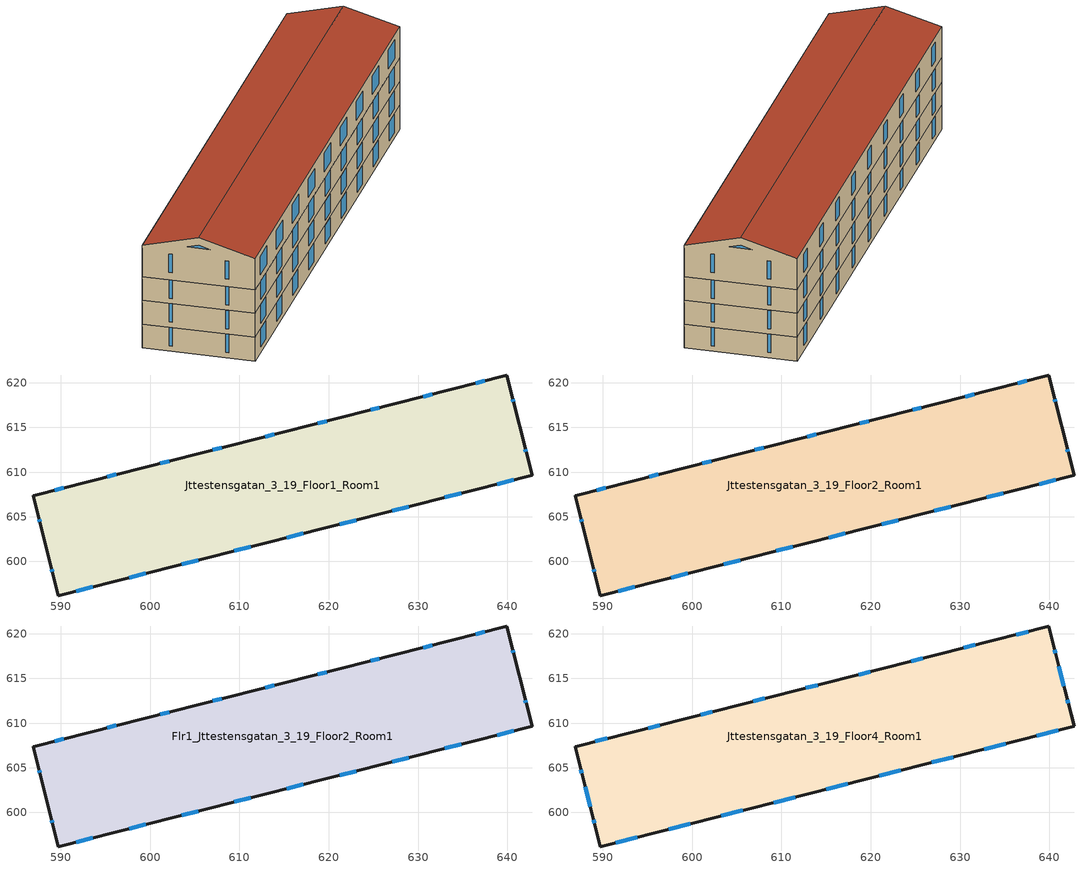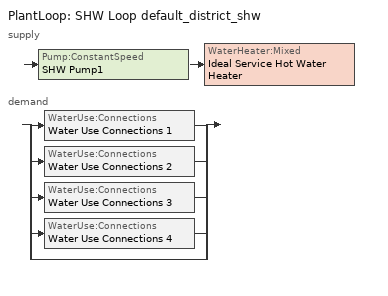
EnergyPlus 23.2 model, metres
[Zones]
Jttestensgatan_3_19_Floor1_Room1
 floor ground (Typical Insulated Carpeted 6in Slab Floor): 639.9,620.83 642.75,609.64 589.73,596.18 586.89,607.37 z0
 wall outside (External wall): 589.73,596.18 642.75,609.64 639.9,620.83 586.89,607.37 589.73,596.18 z0:2.6
 window (RISN-TG013-2012_200_U2.30_SHGC0.4959): 591.76,596.69 593.6,597.16 / 597.65,598.19 599.49,598.65 / 603.54,599.68 605.38,600.15 / 609.43,601.18 611.27,601.65 / 615.32,602.68 617.16,603.14 / 621.21,604.17 623.05,604.64 / 627.1,605.67 628.94,606.13 / 632.99,607.16 634.83,607.63 / 638.88,608.66 640.72,609.13 / 642.07,612.29 642,612.58 / 640.65,617.89 640.58,618.18 / 637.46,620.21 636.46,619.96 / 631.57,618.72 630.57,618.46 / 625.68,617.22 624.68,616.97 / 619.79,615.72 618.79,615.47 / 613.9,614.23 612.9,613.97 / 608.01,612.73 607.01,612.48 / 602.12,611.24 601.12,610.98 / 596.22,609.74 595.23,609.49 / 590.33,608.24 589.34,607.99 / 587.56,604.72 587.64,604.43 / 588.99,599.12 589.06,598.83 z0.57:2.57
 ceiling adiabatic (ceiling): 586.89,607.37 589.73,596.18 642.75,609.64 639.9,620.83 z2.6
Jttestensgatan_3_19_Floor2_Room1
 floor adiabatic (Floor Slab): 639.9,620.83 642.75,609.64 589.73,596.18 586.89,607.37 z2.6
 wall outside (External wall): 642.75,609.64 639.9,620.83 586.89,607.37 589.73,596.18 642.75,609.64 z2.6:5.2
 window (RISN-TG013-2012_200_U2.30_SHGC0.4959): 642.07,612.29 642,612.58 / 640.65,617.89 640.58,618.18 / 637.46,620.21 636.46,619.96 / 631.57,618.72 630.57,618.46 / 625.68,617.22 624.68,616.97 / 619.79,615.72 618.79,615.47 / 613.9,614.23 612.9,613.97 / 608.01,612.73 607.01,612.48 / 602.12,611.24 601.12,610.98 / 596.22,609.74 595.23,609.49 / 590.33,608.24 589.34,607.99 / 587.56,604.72 587.64,604.43 / 588.99,599.12 589.06,598.83 / 591.76,596.69 593.6,597.16 / 597.65,598.19 599.49,598.65 / 603.54,599.68 605.38,600.15 / 609.43,601.18 611.27,601.65 / 615.32,602.68 617.16,603.14 / 621.21,604.17 623.05,604.64 / 627.1,605.67 628.94,606.13 / 632.99,607.16 634.83,607.63 / 638.88,608.66 640.72,609.13 z3.17:5.17
 ceiling adiabatic (ceiling): 586.89,607.37 589.73,596.18 642.75,609.64 639.9,620.83 z5.2
Flr1_Jttestensgatan_3_19_Floor2_Room1
 floor adiabatic (Floor Slab): 639.9,620.83 642.75,609.64 589.73,596.18 586.89,607.37 z5.2
 wall outside (External wall): 642.75,609.64 639.9,620.83 586.89,607.37 589.73,596.18 642.75,609.64 z5.2:7.8
 window (RISN-TG013-2012_200_U2.30_SHGC0.4959): 642.07,612.29 642,612.58 / 640.65,617.89 640.58,618.18 / 637.46,620.21 636.46,619.96 / 631.57,618.72 630.57,618.46 / 625.68,617.22 624.68,616.97 / 619.79,615.72 618.79,615.47 / 613.9,614.23 612.9,613.97 / 608.01,612.73 607.01,612.48 / 602.12,611.24 601.12,610.98 / 596.22,609.74 595.23,609.49 / 590.33,608.24 589.34,607.99 / 587.56,604.72 587.64,604.43 / 588.99,599.12 589.06,598.83 / 591.76,596.69 593.6,597.16 / 597.65,598.19 599.49,598.65 / 603.54,599.68 605.38,600.15 / 609.43,601.18 611.27,601.65 / 615.32,602.68 617.16,603.14 / 621.21,604.17 623.05,604.64 / 627.1,605.67 628.94,606.13 / 632.99,607.16 634.83,607.63 / 638.88,608.66 640.72,609.13 z5.77:7.77
 ceiling adiabatic (ceiling): 586.89,607.37 589.73,596.18 642.75,609.64 639.9,620.83 z7.8
Jttestensgatan_3_19_Floor4_Room1
 floor adiabatic (Floor Slab): 639.9,620.83 642.75,609.64 589.73,596.18 586.89,607.37 z7.8
 wall outside (External wall): 639.9,620.83 586.89,607.37 / 589.73,596.18 642.75,609.64 z7.8:11.2; 642.75,609.64,11.2 642.75,609.64,7.8 639.9,620.83,7.8 639.9,620.83,11.2 641.33,615.24,12.75; 586.89,607.37,11.2 586.89,607.37,7.8 589.73,596.18,7.8 589.73,596.18,11.2 588.31,601.77,12.75
 window (RISN-TG013-2012_200_U2.30_SHGC0.4959): 642.08,612.25 641.99,612.63 / 640.66,617.84 640.57,618.22 / 637.61,620.25 636.31,619.92 / 631.72,618.75 630.42,618.42 / 625.83,617.26 624.53,616.93 / 619.94,615.76 618.64,615.43 / 614.05,614.27 612.75,613.94 / 608.16,612.77 606.86,612.44 / 602.27,611.27 600.97,610.94 / 596.38,609.78 595.08,609.45 / 590.49,608.28 589.19,607.95 / 588.97,599.17 589.07,598.79 / 587.55,604.76 587.65,604.38 / 591.48,596.62 593.88,597.23 / 597.37,598.12 599.77,598.73 / 603.26,599.61 605.66,600.22 / 609.15,601.11 611.55,601.72 / 615.04,602.6 617.44,603.21 / 620.93,604.1 623.33,604.71 / 626.82,605.6 629.22,606.21 / 632.71,607.09 635.11,607.7 / 638.6,608.59 641,609.2 z8.6:10.6; 641.61,614.12,11.61 641.04,616.36,11.61 641.33,615.24,11.92; 588.03,602.89,11.61 588.6,600.65,11.61 588.31,601.77,11.92
 roof outside (external roof): 641.33,615.24,12.75 639.9,620.83,11.2 586.89,607.37,11.2 588.31,601.77,12.75; 588.31,601.77,12.75 589.73,596.18,11.2 642.75,609.64,11.2 641.33,615.24,12.75
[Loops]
PlantLoop 'SHW Loop default_district_shw'
 supply: Pump:ConstantSpeed 'SHW Pump1' > WaterHeater:Mixed 'Ideal Service Hot Water Heater'
 demand: split
  | WaterUse:Connections 'Water Use Connections 1'
  | WaterUse:Connections 'Water Use Connections 2'
  | WaterUse:Connections 'Water Use Connections 3'
  | WaterUse:Connections 'Water Use Connections 4'
  | bypass
[Building]
Jttestensgatan 3_19: North Axis {deg}=0; Terrain=City; Solar Distribution=FullExterior
[Site:Location]
Site 1: Latitude {deg}=0; Longitude {deg}=0; Time Zone {hr}=0; Elevation {m}=0
[SizingPeriod:DesignDay] Day of Month=21; Dry-Bulb Temperature Range Modifier Type=DefaultMultipliers; Humidity Condition Type=Wetbulb; Rain Indicator=No; Snow Indicator=No; Daylight Saving Time Indicator=No; Solar Model Indicator=ASHRAEClearSky; Begin Environment Reset Mode=FullResetAtBeginEnvironment
Name | Month | Day Type | Maximum Dry-Bulb Temperature {C} | Daily Dry-Bulb Temperature Range {deltaC} | Wetbulb or DewPoint at Maximum Dry-Bulb {C} | Barometric Pressure {Pa} | Wind Speed {m/s} | Wind Direction {deg} | Sky Clearness
Gothenburg-Landvetter.AP Cooling Design Day 0.4% Condns DB=>MWB | 7 | SummerDesignDay | 26.5 | 7.9 | 18.2 | 99414 | 4.4 | 119 | 1
Gothenburg-Landvetter.AP Heating Design Day 99.6% Condns DB | 1 | WinterDesignDay | -12.6 | 0 | -12.6 | 99414.4 | 3.2 | 30 | 0
[Site:WaterMainsTemperature]
Calculation Method=CorrelationFromWeatherFile
[Material]
Name | Roughness | Thickness {m} | Conductivity {W/m-K} | Density {kg/m3} | Specific Heat {J/kg-K} | Thermal Absorptance | Solar Absorptance | Visible Absorptance
6 in. Normalweight Concrete Floor | MediumRough | 0.1524 | 2.30846 | 2322.01 | 831.464 | 0.9 | 0.7 | 0.7
Dry Dust | Rough | 0.2 | 0.5 | 1600 | 1026 | 0.9 | 0.7 | 0.7
Dry Sand | Rough | 0.2 | 0.33 | 1555 | 800 | 0.85 | 0.65 | 0.65
Generic 25mm Wood | MediumSmooth | 0.0254 | 0.15 | 608 | 1630 | 0.9 | 0.5 | 0.5
Generic 50mm Insulation | MediumRough | 0.05 | 0.03 | 43 | 1210 | 0.9 | 0.7 | 0.7
Generic Brick | MediumRough | 0.1 | 0.9 | 1920 | 790 | 0.9 | 0.65 | 0.65
Generic LW Concrete | MediumRough | 0.1 | 0.53 | 1280 | 840 | 0.9 | 0.8 | 0.8
Generic Wall Air Gap | Smooth | 0.1 | 0.667 | 1.28 | 1000 | 0.9 | 0.7 | 0.7
M15 200mm heavyweight concrete | MediumRough | 0.2032 | 1.9487 | 2240.01 | 899.42 | 0.9 | 0.5 | 0.5
Wall Insulation [31] | MediumRough | 0.0337 | 0.0431711 | 91.0002 | 836.46 | 0.9 | 0.5 | 0.5
[Material:NoMass] Thermal Absorptance=0.9; Solar Absorptance=0.7
Name | Roughness | Thermal Resistance {m2-K/W} | Visible Absorptance
Typical Carpet Pad | VeryRough | 0.21648 | 0.8
Typical Insulation | MediumSmooth | 0.0282222 | 0.7
[WindowMaterial:SimpleGlazingSystem]
RISN-TG013-2012_200_U2.30_SHGC0.4959: U-Factor {W/m2-K}=2.3; Solar Heat Gain Coefficient=0.4959; Visible Transmittance=0.53
[Construction]
ceiling: M15 200mm heavyweight concrete, Generic 50mm Insulation, Generic LW Concrete, Dry Sand, Generic 25mm Wood
external roof: Generic 50mm Insulation, Dry Dust, M15 200mm heavyweight concrete
External wall: Generic Brick, Generic Wall Air Gap, Wall Insulation [31], M15 200mm heavyweight concrete
Floor Slab: Generic 25mm Wood, Dry Sand, Generic LW Concrete, Generic 50mm Insulation, M15 200mm heavyweight concrete
RISN-TG013-2012_200_U2.30_SHGC0.4959: RISN-TG013-2012_200_U2.30_SHGC0.4959
Typical Insulated Carpeted 6in Slab Floor: Typical Insulation, 6 in. Normalweight Concrete Floor, Typical Carpet Pad
[Space] Space Type=ResidentialScheduleNoGas
Name | Zone
Flr1_Jttestensgatan_3_19_Floor2_Room1_Space | Flr1_Jttestensgatan_3_19_Floor2_Room1
Jttestensgatan_3_19_Floor1_Room1_Space | Jttestensgatan_3_19_Floor1_Room1
Jttestensgatan_3_19_Floor2_Room1_Space | Jttestensgatan_3_19_Floor2_Room1
Jttestensgatan_3_19_Floor4_Room1_Space | Jttestensgatan_3_19_Floor4_Room1
[SpaceList]
ResidentialScheduleNoGas: Jttestensgatan_3_19_Floor1_Room1_Space, Flr1_Jttestensgatan_3_19_Floor2_Room1_Space, Jttestensgatan_3_19_Floor2_Room1_Space, Jttestensgatan_3_19_Floor4_Room1_Space
[Zone] Multiplier=1; Part of Total Floor Area=Yes
Name | Ceiling Height {m} | Volume {m3}
Flr1_Jttestensgatan_3_19_Floor2_Room1; Jttestensgatan_3_19_Floor2_Room1 | 2.6 | 1642.16
Jttestensgatan_3_19_Floor1_Room1 | 2.60006 | 1642.16
Jttestensgatan_3_19_Floor4_Room1 | 4.94712 | 2636.03
[People]
residential: Laundry rooms & corridors_People: Zone or ZoneList or Space or SpaceList=ResidentialScheduleNoGas; Number of People Schedule=residential: Laundry rooms & corridors_People_Occ Schedule; Number of People Calculation Method=People/Area; People per Floor Area {person/m2}=0.0344316; Fraction Radiant=0.3; Activity Level Schedule=residential: Laundry rooms & corridors_People_Act Schedule
[Lights]
residential: Laundry rooms & corridors_Lighting: Zone or ZoneList or Space or SpaceList=ResidentialScheduleNoGas; Schedule=residential: Laundry rooms & corridors_Lighting Schedule; Design Level Calculation Method=Watts/Area; Watts per Zone Floor Area {W/m2}=5.47667; Return Air Fraction=0; Fraction Radiant=0.084; Fraction Visible=0.024; Fraction Replaceable=1
[ElectricEquipment]
ResidentialEquipment: Zone or ZoneList or Space or SpaceList=ResidentialScheduleNoGas; Schedule=residential: Laundry rooms & corridors_Gas Equipment Schedule; Design Level Calculation Method=Watts/Area; Watts per Zone Floor Area {W/m2}=23.7855; Fraction Latent=0; Fraction Radiant=0.2; Fraction Lost=0.5
[ZoneInfiltration:DesignFlowRate]
Infiltration_3e8d8373: Zone or ZoneList or Space or SpaceList=ResidentialScheduleNoGas; Schedule=Always On; Design Flow Rate Calculation Method=Flow/ExteriorArea; Flow Rate per Exterior Surface Area {m3/s-m2}=0.00045; Constant Term Coefficient=1; Temperature Term Coefficient=0; Velocity Term Coefficient=0
[DesignSpecification:OutdoorAir]
residential: Laundry rooms & corridors_Ventilation: Outdoor Air Method=Sum; Outdoor Air Flow per Person {m3/s-person}=0.0143283; Outdoor Air Flow per Zone Floor Area {m3/s-m2}=0; Outdoor Air Flow per Zone {m3/s}=0; Outdoor Air Flow Air Changes per Hour {1/hr}=0
[DesignSpecification:OutdoorAir:SpaceList] Space 1 Design Specification Outdoor Air Object=residential: Laundry rooms & corridors_Ventilation
Name | Space 1
Flr1_Jttestensgatan_3_19_Floor2_Room1 DSOA Space List | Flr1_Jttestensgatan_3_19_Floor2_Room1_Space
Jttestensgatan_3_19_Floor1_Room1 DSOA Space List | Jttestensgatan_3_19_Floor1_Room1_Space
Jttestensgatan_3_19_Floor2_Room1 DSOA Space List | Jttestensgatan_3_19_Floor2_Room1_Space
Jttestensgatan_3_19_Floor4_Room1 DSOA Space List | Jttestensgatan_3_19_Floor4_Room1_Space
[Sizing:Zone] Zone Cooling Design Supply Air Temperature Input Method=SupplyAirTemperature; Zone Cooling Design Supply Air Temperature {C}=14; Zone Cooling Design Supply Air Temperature Difference {deltaC}=11.11; Zone Heating Design Supply Air Temperature Input Method=SupplyAirTemperature; Zone Heating Design Supply Air Temperature {C}=40; Zone Heating Design Supply Air Temperature Difference {deltaC}=11.11; Zone Cooling Design Supply Air Humidity Ratio {kgWater/kgDryAir}=0.0085; Zone Heating Design Supply Air Humidity Ratio {kgWater/kgDryAir}=0.008; Cooling Design Air Flow Method=DesignDay; Cooling Design Air Flow Rate {m3/s}=0; Cooling Minimum Air Flow per Zone Floor Area {m3/s-m2}=0.000762; Cooling Minimum Air Flow {m3/s}=0; Cooling Minimum Air Flow Fraction=0; Heating Design Air Flow Method=DesignDay; Heating Design Air Flow Rate {m3/s}=0; Heating Maximum Air Flow per Zone Floor Area {m3/s-m2}=0.002032; Heating Maximum Air Flow {m3/s}=0.141576; Heating Maximum Air Flow Fraction=0.3; Account for Dedicated Outdoor Air System=No; Zone Load Sizing Method=Sensible Load Only No Latent Load; Zone Latent Cooling Design Supply Air Humidity Ratio Input Method=HumidityRatioDifference; Zone Cooling Design Supply Air Humidity Ratio Difference {kgWater/kgDryAir}=0.005; Zone Latent Heating Design Supply Air Humidity Ratio Input Method=HumidityRatioDifference; Zone Humidification Design Supply Air Humidity Ratio Difference {kgWater/kgDryAir}=0.005
Name | Design Specification Outdoor Air Object
Flr1_Jttestensgatan_3_19_Floor2_Room1 | Flr1_Jttestensgatan_3_19_Floor2_Room1 DSOA Space List
Jttestensgatan_3_19_Floor1_Room1 | Jttestensgatan_3_19_Floor1_Room1 DSOA Space List
Jttestensgatan_3_19_Floor2_Room1 | Jttestensgatan_3_19_Floor2_Room1 DSOA Space List
Jttestensgatan_3_19_Floor4_Room1 | Jttestensgatan_3_19_Floor4_Room1 DSOA Space List
[Sizing:Plant]
SHW Loop default_district_shw: Loop Type=Heating; Design Loop Exit Temperature {C}=60; Loop Design Temperature Difference {deltaC}=5; Sizing Option=NonCoincident; Zone Timesteps in Averaging Window=1; Coincident Sizing Factor Mode=None
[ZoneControl:Thermostat] Temperature Difference Between Cutout And Setpoint {deltaC}=0
Name | Zone or ZoneList | Control Type Schedule | Control 1
Flr1_Jttestensgatan_3_19_Floor2_Room1 Thermostat | Flr1_Jttestensgatan_3_19_Floor2_Room1 | Flr1_Jttestensgatan_3_19_Floor2_Room1 Thermostat Schedule | ProgramType_a16db5c6_4a3befe6_Setpoint 2
Jttestensgatan_3_19_Floor1_Room1 Thermostat | Jttestensgatan_3_19_Floor1_Room1 | Jttestensgatan_3_19_Floor1_Room1 Thermostat Schedule | ProgramType_a16db5c6_4a3befe6_Setpoint
Jttestensgatan_3_19_Floor2_Room1 Thermostat | Jttestensgatan_3_19_Floor2_Room1 | Jttestensgatan_3_19_Floor2_Room1 Thermostat Schedule | ProgramType_a16db5c6_4a3befe6_Setpoint 1
Jttestensgatan_3_19_Floor4_Room1 Thermostat | Jttestensgatan_3_19_Floor4_Room1 | Jttestensgatan_3_19_Floor4_Room1 Thermostat Schedule | ProgramType_a16db5c6_4a3befe6_Setpoint 3
[ThermostatSetpoint:DualSetpoint] Heating Setpoint Temperature Schedule=ProgramType_a16db5c6_4a3befe6_Setpoint_HtgSetp; Cooling Setpoint Temperature Schedule=ProgramType_a16db5c6_4a3befe6_Setpoint_ClgSetp
ProgramType_a16db5c6_4a3befe6_Setpoint 2; ProgramType_a16db5c6_4a3befe6_Setpoint; ProgramType_a16db5c6_4a3befe6_Setpoint 1; ProgramType_a16db5c6_4a3befe6_Setpoint 3
[ZoneHVAC:IdealLoadsAirSystem] Maximum Heating Supply Air Temperature {C}=50; Minimum Cooling Supply Air Temperature {C}=13; Heating Limit=LimitCapacity; Maximum Sensible Heating Capacity {W}=Autosize; Cooling Limit=LimitFlowRateAndCapacity; Maximum Cooling Air Flow Rate {m3/s}=Autosize; Maximum Total Cooling Capacity {W}=0; Dehumidification Control Type=None; Design Specification Outdoor Air Object=residential: Laundry rooms & corridors_Ventilation; Demand Controlled Ventilation Type=None; Outdoor Air Economizer Type=DifferentialDryBulb; Sensible Heat Recovery Effectiveness=0; Latent Heat Recovery Effectiveness=0
Flr1_Jttestensgatan_3_19_Floor2_Room1 Ideal Loads Air System; Jttestensgatan_3_19_Floor1_Room1 Ideal Loads Air System; Jttestensgatan_3_19_Floor2_Room1 Ideal Loads Air System; Jttestensgatan_3_19_Floor4_Room1 Ideal Loads Air System
[Zone equipment]
Flr1_Jttestensgatan_3_19_Floor2_Room1: Flr1_Jttestensgatan_3_19_Floor2_Room1 Ideal Loads Air System
Jttestensgatan_3_19_Floor1_Room1: Jttestensgatan_3_19_Floor1_Room1 Ideal Loads Air System
Jttestensgatan_3_19_Floor2_Room1: Jttestensgatan_3_19_Floor2_Room1 Ideal Loads Air System
Jttestensgatan_3_19_Floor4_Room1: Jttestensgatan_3_19_Floor4_Room1 Ideal Loads Air System
[Pump:ConstantSpeed]
SHW Pump1: Design Flow Rate {m3/s}=Autosize; Design Pump Head {Pa}=29891; Design Power Consumption {W}=Autosize; Motor Efficiency=0.9; Fraction of Motor Inefficiencies to Fluid Stream=0; Pump Control Type=Intermittent; Design Power Sizing Method=PowerPerFlowPerPressure; Design Electric Power per Unit Flow Rate {W/(m3/s)}=348701.1; Design Shaft Power per Unit Flow Rate per Unit Head {W/((m3/s)-Pa)}=1.28205
[WaterHeater:Mixed]
Ideal Service Hot Water Heater: Tank Volume {m3}=0; Setpoint Temperature Schedule=Schedule Ruleset 2; Deadband Temperature Difference {deltaC}=2; Maximum Temperature Limit {C}=82.22; Heater Control Type=Modulate; Heater Maximum Capacity {W}=1000000; Heater Ignition Minimum Flow Rate {m3/s}=0; Heater Ignition Delay {s}=0; Heater Fuel Type=DistrictHeatingWater; Heater Thermal Efficiency=1; Off Cycle Parasitic Fuel Consumption Rate {W}=20; Off Cycle Parasitic Fuel Type=DistrictHeatingWater; Off Cycle Parasitic Heat Fraction to Tank=0.8; On Cycle Parasitic Fuel Consumption Rate {W}=0; On Cycle Parasitic Fuel Type=DistrictHeatingWater; On Cycle Parasitic Heat Fraction to Tank=0; Ambient Temperature Indicator=Schedule; Ambient Temperature Schedule=22C Ambient Condition; Off Cycle Loss Coefficient to Ambient Temperature {W/K}=0; Off Cycle Loss Fraction to Zone=1; On Cycle Loss Coefficient to Ambient Temperature {W/K}=0; On Cycle Loss Fraction to Zone=1; Use Side Effectiveness=1; Source Side Effectiveness=1; Use Side Design Flow Rate {m3/s}=Autosize; Source Side Design Flow Rate {m3/s}=Autosize; Indirect Water Heating Recovery Time {hr}=1.5; Source Side Flow Control Mode=IndirectHeatPrimarySetpoint
[WaterHeater:Sizing]
Ideal Service Hot Water Heater: Design Mode=PeakDraw; Time Storage Can Meet Peak Draw {hr}=0.538503; Time for Tank Recovery {hr}=0; Nominal Tank Volume for Autosizing Plant Connections {m3}=1
[PlantLoop]
SHW Loop default_district_shw: Fluid Type=Water; Plant Equipment Operation Scheme=SHW Loop default_district_shw Operation Schemes; Maximum Loop Temperature {C}=60; Minimum Loop Temperature {C}=10; Maximum Loop Flow Rate {m3/s}=Autosize; Minimum Loop Flow Rate {m3/s}=0; Plant Loop Volume {m3}=Autocalculate; Load Distribution Scheme=Optimal; Plant Loop Demand Calculation Scheme=SingleSetpoint; Common Pipe Simulation=None
[PlantEquipmentList]
SHW Loop default_district_shw Heating Equipment List: Ideal Service Hot Water Heater
[PlantEquipmentOperation:HeatingLoad]
SHW Loop default_district_shw Heating Operation Scheme: Load Range 1 Lower Limit {W}=0; Load Range 1 Upper Limit {W}=1000000000; Range 1 Equipment List=SHW Loop default_district_shw Heating Equipment List
[PlantEquipmentOperationSchemes]
SHW Loop default_district_shw Operation Schemes: Control Scheme 1=SHW Loop default_district_shw Heating Operation Scheme; Control Scheme 1 Schedule=Always On Discrete
[SetpointManager:Scheduled]
Setpoint Manager Scheduled 1: Control Variable=Temperature; Schedule=60C Hot Water
[WaterUse:Equipment] Peak Flow Rate {m3/s}=3.5089e-05; Flow Rate Fraction Schedule=residential: Laundry rooms & corridors_Service Hot Water Schedule; Target Temperature Schedule=45.0C Hot Water; Sensible Fraction Schedule=0.2 Hot Water Sensible Fraction; Latent Fraction Schedule=0.05 Hot Water Latent Fraction
Name | Zone
residential: Laundry rooms & corridors_Service Hot Water..Jttestensgatan_3_19_Floor1_Room1 | Jttestensgatan_3_19_Floor1_Room1
residential: Laundry rooms & corridors_Service Hot Water..Jttestensgatan_3_19_Floor2_Room1 | Jttestensgatan_3_19_Floor2_Room1
residential: Laundry rooms & corridors_Service Hot Water..Flr1_Jttestensgatan_3_19_Floor2_Room1 | Flr1_Jttestensgatan_3_19_Floor2_Room1
residential: Laundry rooms & corridors_Service Hot Water..Jttestensgatan_3_19_Floor4_Room1 | Jttestensgatan_3_19_Floor4_Room1
[WaterUse:Connections] Hot Water Supply Temperature Schedule=45.0C Hot Water; Drain Water Heat Exchanger Type=None; Drain Water Heat Exchanger Destination=Plant
Name | Water Use Equipment 1
Water Use Connections 1 | residential: Laundry rooms & corridors_Service Hot Water..Jttestensgatan_3_19_Floor1_Room1
Water Use Connections 2 | residential: Laundry rooms & corridors_Service Hot Water..Jttestensgatan_3_19_Floor2_Room1
Water Use Connections 3 | residential: Laundry rooms & corridors_Service Hot Water..Flr1_Jttestensgatan_3_19_Floor2_Room1
Water Use Connections 4 | residential: Laundry rooms & corridors_Service Hot Water..Jttestensgatan_3_19_Floor4_Room1
[Schedule:Day:Interval]
residential: Laundry rooms & corridors_Lighting Schedule_Sunday; residential: Laundry rooms & corridors_Lighting Schedule_SmrDsn 1; residential: Laundry rooms & corridors_Lighting Schedule_WntrDsn 1; residential: Laundry rooms & corridors_Lighting Schedule_Hol 1: No, 04:00, 0.17092, 05:00, 0.26212, 06:00, 0.41944, 07:00, 0.4544, 08:00, 0.41868, 09:00, 0.37072, 15:00, 0.33044, 16:00, 0.39656, 17:00, 0.57364, 18:00, 0.58816, 19:00, 0.75004, 20:00, 0.86936, 21:00, 0.88, 22:00, 0.64592, 23:00, 0.41184, 24:00, 0.2416
residential: Laundry rooms & corridors_People_Occ Schedule_Sunday; residential: Laundry rooms & corridors_People_Occ Schedule_Hol 1: No, 07:00, 0.863636, 08:00, 0.734091, 09:00, 0.349091, 10:00, 0.228182, 12:00, 0.240455, 13:00, 0.215909, 16:00, 0.240455, 17:00, 0.271364, 18:00, 0.449091, 21:00, 0.751364, 24:00, 0.863636
residential: Laundry rooms & corridors_People_Occ Schedule_SmrDsn 1: No, 07:00, 1, 08:00, 0.870455, 09:00, 0.473182, 16:00, 0.352273, 17:00, 0.395455, 18:00, 0.585455, 21:00, 0.887727, 24:00, 1
residential: Laundry rooms & corridors_People_Occ Schedule_WntrDsn 1: No, 07:00, 0.863636, 08:00, 0.734091, 09:00, 0.336818, 16:00, 0.215909, 17:00, 0.259091, 18:00, 0.449091, 21:00, 0.751364, 24:00, 0.863636
residential: Laundry rooms & corridors_People_Act Schedule_Sunday; residential: Laundry rooms & corridors_People_Act Schedule_SmrDsn 1; residential: Laundry rooms & corridors_People_Act Schedule_WntrDsn 1; residential: Laundry rooms & corridors_People_Act Schedule_Hol 1: No, 24:00, 120
residential: Laundry rooms & corridors_Gas Equipment Schedule_Sunday; residential: Laundry rooms & corridors_Gas Equipment Schedule_Hol 1: No, 09:00, 0, 17:00, 1, 24:00, 0
residential: Laundry rooms & corridors_Gas Equipment Schedule_SmrDsn 1; Always On_Day Schedule: No, 24:00, 1
residential: Laundry rooms & corridors_Gas Equipment Schedule_WntrDsn 1: No, 24:00, 0
ProgramType_a16db5c6_4a3befe6_Setpoint_HtgSetp_Day Schedule: No, 24:00, 21
ProgramType_a16db5c6_4a3befe6_Setpoint_ClgSetp_Day Schedule: No, 24:00, 100
residential: Laundry rooms & corridors_Service Hot Water Schedule_Hol 1; residential: Laundry rooms & corridors_Service Hot Water Schedule_SmrDsn 1; residential: Laundry rooms & corridors_Service Hot Water Schedule_Sunday; residential: Laundry rooms & corridors_Service Hot Water Schedule_WntrDsn 1: No, 01:00, 0.0690909, 02:00, 0.0345455, 04:00, 0.00863636, 05:00, 0.0345455, 06:00, 0.233182, 07:00, 0.811818, 08:00, 0.863636, 09:00, 0.965455, 10:00, 0.861818, 11:00, 0.792727, 12:00, 0.663182, 13:00, 0.594091, 14:00, 0.542273, 15:00, 0.490455, 16:00, 0.542273, 17:00, 0.475, 18:00, 0.630455, 19:00, 0.742727, 20:00, 0.708182, 21:00, 0.647727, 22:00, 0.526818, 23:00, 0.457727, 24:00, 0.250455
Schedule Day 1: No, 24:00, 45
Schedule Day 2: No, 24:00, 0.2
Schedule Day 3: No, 24:00, 0.05
Schedule Day 4; Schedule Day 6: No, 24:00, 60
Schedule Day 7: No, 24:00, 22
[Schedule:Week:Daily]
residential: Laundry rooms & corridors_Lighting Schedule Week Rule - Jan1-Dec31: residential: Laundry rooms & corridors_Lighting Schedule_Sunday, residential: Laundry rooms & corridors_Lighting Schedule_Sunday, residential: Laundry rooms & corridors_Lighting Schedule_Sunday, residential: Laundry rooms & corridors_Lighting Schedule_Sunday, residential: Laundry rooms & corridors_Lighting Schedule_Sunday, residential: Laundry rooms & corridors_Lighting Schedule_Sunday, residential: Laundry rooms & corridors_Lighting Schedule_Sunday, residential: Laundry rooms & corridors_Lighting Schedule_Hol 1, residential: Laundry rooms & corridors_Lighting Schedule_SmrDsn 1, residential: Laundry rooms & corridors_Lighting Schedule_WntrDsn 1, residential: Laundry rooms & corridors_Lighting Schedule_Sunday, residential: Laundry rooms & corridors_Lighting Schedule_Sunday
residential: Laundry rooms & corridors_People_Occ Schedule Week Rule - Jan1-Dec31: residential: Laundry rooms & corridors_People_Occ Schedule_Sunday, residential: Laundry rooms & corridors_People_Occ Schedule_Sunday, residential: Laundry rooms & corridors_People_Occ Schedule_Sunday, residential: Laundry rooms & corridors_People_Occ Schedule_Sunday, residential: Laundry rooms & corridors_People_Occ Schedule_Sunday, residential: Laundry rooms & corridors_People_Occ Schedule_Sunday, residential: Laundry rooms & corridors_People_Occ Schedule_Sunday, residential: Laundry rooms & corridors_People_Occ Schedule_Hol 1, residential: Laundry rooms & corridors_People_Occ Schedule_SmrDsn 1, residential: Laundry rooms & corridors_People_Occ Schedule_WntrDsn 1, residential: Laundry rooms & corridors_People_Occ Schedule_Sunday, residential: Laundry rooms & corridors_People_Occ Schedule_Sunday
residential: Laundry rooms & corridors_People_Act Schedule Week Rule - Jan1-Dec31: residential: Laundry rooms & corridors_People_Act Schedule_Sunday, residential: Laundry rooms & corridors_People_Act Schedule_Sunday, residential: Laundry rooms & corridors_People_Act Schedule_Sunday, residential: Laundry rooms & corridors_People_Act Schedule_Sunday, residential: Laundry rooms & corridors_People_Act Schedule_Sunday, residential: Laundry rooms & corridors_People_Act Schedule_Sunday, residential: Laundry rooms & corridors_People_Act Schedule_Sunday, residential: Laundry rooms & corridors_People_Act Schedule_Hol 1, residential: Laundry rooms & corridors_People_Act Schedule_SmrDsn 1, residential: Laundry rooms & corridors_People_Act Schedule_WntrDsn 1, residential: Laundry rooms & corridors_People_Act Schedule_Sunday, residential: Laundry rooms & corridors_People_Act Schedule_Sunday
residential: Laundry rooms & corridors_Gas Equipment Schedule Week Rule - Jan1-Dec31: residential: Laundry rooms & corridors_Gas Equipment Schedule_Sunday, residential: Laundry rooms & corridors_Gas Equipment Schedule_Sunday, residential: Laundry rooms & corridors_Gas Equipment Schedule_Sunday, residential: Laundry rooms & corridors_Gas Equipment Schedule_Sunday, residential: Laundry rooms & corridors_Gas Equipment Schedule_Sunday, residential: Laundry rooms & corridors_Gas Equipment Schedule_Sunday, residential: Laundry rooms & corridors_Gas Equipment Schedule_Sunday, residential: Laundry rooms & corridors_Gas Equipment Schedule_Hol 1, residential: Laundry rooms & corridors_Gas Equipment Schedule_SmrDsn 1, residential: Laundry rooms & corridors_Gas Equipment Schedule_WntrDsn 1, residential: Laundry rooms & corridors_Gas Equipment Schedule_Sunday, residential: Laundry rooms & corridors_Gas Equipment Schedule_Sunday
ProgramType_a16db5c6_4a3befe6_Setpoint_HtgSetp Week Rule - Jan1-Dec31: ProgramType_a16db5c6_4a3befe6_Setpoint_HtgSetp_Day Schedule, ProgramType_a16db5c6_4a3befe6_Setpoint_HtgSetp_Day Schedule, ProgramType_a16db5c6_4a3befe6_Setpoint_HtgSetp_Day Schedule, ProgramType_a16db5c6_4a3befe6_Setpoint_HtgSetp_Day Schedule, ProgramType_a16db5c6_4a3befe6_Setpoint_HtgSetp_Day Schedule, ProgramType_a16db5c6_4a3befe6_Setpoint_HtgSetp_Day Schedule, ProgramType_a16db5c6_4a3befe6_Setpoint_HtgSetp_Day Schedule, ProgramType_a16db5c6_4a3befe6_Setpoint_HtgSetp_Day Schedule, ProgramType_a16db5c6_4a3befe6_Setpoint_HtgSetp_Day Schedule, ProgramType_a16db5c6_4a3befe6_Setpoint_HtgSetp_Day Schedule, ProgramType_a16db5c6_4a3befe6_Setpoint_HtgSetp_Day Schedule, ProgramType_a16db5c6_4a3befe6_Setpoint_HtgSetp_Day Schedule
ProgramType_a16db5c6_4a3befe6_Setpoint_ClgSetp Week Rule - Jan1-Dec31: ProgramType_a16db5c6_4a3befe6_Setpoint_ClgSetp_Day Schedule, ProgramType_a16db5c6_4a3befe6_Setpoint_ClgSetp_Day Schedule, ProgramType_a16db5c6_4a3befe6_Setpoint_ClgSetp_Day Schedule, ProgramType_a16db5c6_4a3befe6_Setpoint_ClgSetp_Day Schedule, ProgramType_a16db5c6_4a3befe6_Setpoint_ClgSetp_Day Schedule, ProgramType_a16db5c6_4a3befe6_Setpoint_ClgSetp_Day Schedule, ProgramType_a16db5c6_4a3befe6_Setpoint_ClgSetp_Day Schedule, ProgramType_a16db5c6_4a3befe6_Setpoint_ClgSetp_Day Schedule, ProgramType_a16db5c6_4a3befe6_Setpoint_ClgSetp_Day Schedule, ProgramType_a16db5c6_4a3befe6_Setpoint_ClgSetp_Day Schedule, ProgramType_a16db5c6_4a3befe6_Setpoint_ClgSetp_Day Schedule, ProgramType_a16db5c6_4a3befe6_Setpoint_ClgSetp_Day Schedule
0.05 Hot Water Latent Fraction Week Rule - Jan1-Dec31: Schedule Day 3, Schedule Day 3, Schedule Day 3, Schedule Day 3, Schedule Day 3, Schedule Day 3, Schedule Day 3, Schedule Day 3, Schedule Day 3, Schedule Day 3, Schedule Day 3, Schedule Day 3
0.2 Hot Water Sensible Fraction Week Rule - Jan1-Dec31: Schedule Day 2, Schedule Day 2, Schedule Day 2, Schedule Day 2, Schedule Day 2, Schedule Day 2, Schedule Day 2, Schedule Day 2, Schedule Day 2, Schedule Day 2, Schedule Day 2, Schedule Day 2
22C Ambient Condition Week Rule - Jan1-Dec31: Schedule Day 7, Schedule Day 7, Schedule Day 7, Schedule Day 7, Schedule Day 7, Schedule Day 7, Schedule Day 7, Schedule Day 7, Schedule Day 7, Schedule Day 7, Schedule Day 7, Schedule Day 7
45.0C Hot Water Week Rule - Jan1-Dec31: Schedule Day 1, Schedule Day 1, Schedule Day 1, Schedule Day 1, Schedule Day 1, Schedule Day 1, Schedule Day 1, Schedule Day 1, Schedule Day 1, Schedule Day 1, Schedule Day 1, Schedule Day 1
60C Hot Water Week Rule - Jan1-Dec31: Schedule Day 4, Schedule Day 4, Schedule Day 4, Schedule Day 4, Schedule Day 4, Schedule Day 4, Schedule Day 4, Schedule Day 4, Schedule Day 4, Schedule Day 4, Schedule Day 4, Schedule Day 4
Always On Week Rule - Jan1-Dec31: Always On_Day Schedule, Always On_Day Schedule, Always On_Day Schedule, Always On_Day Schedule, Always On_Day Schedule, Always On_Day Schedule, Always On_Day Schedule, Always On_Day Schedule, Always On_Day Schedule, Always On_Day Schedule, Always On_Day Schedule, Always On_Day Schedule
residential: Laundry rooms & corridors_Service Hot Water Schedule Week Rule - Jan1-Dec31: residential: Laundry rooms & corridors_Service Hot Water Schedule_Sunday, residential: Laundry rooms & corridors_Service Hot Water Schedule_Sunday, residential: Laundry rooms & corridors_Service Hot Water Schedule_Sunday, residential: Laundry rooms & corridors_Service Hot Water Schedule_Sunday, residential: Laundry rooms & corridors_Service Hot Water Schedule_Sunday, residential: Laundry rooms & corridors_Service Hot Water Schedule_Sunday, residential: Laundry rooms & corridors_Service Hot Water Schedule_Sunday, residential: Laundry rooms & corridors_Service Hot Water Schedule_Hol 1, residential: Laundry rooms & corridors_Service Hot Water Schedule_SmrDsn 1, residential: Laundry rooms & corridors_Service Hot Water Schedule_WntrDsn 1, residential: Laundry rooms & corridors_Service Hot Water Schedule_Sunday, residential: Laundry rooms & corridors_Service Hot Water Schedule_Sunday
Schedule Ruleset 2 Week Rule - Jan1-Dec31: Schedule Day 6, Schedule Day 6, Schedule Day 6, Schedule Day 6, Schedule Day 6, Schedule Day 6, Schedule Day 6, Schedule Day 6, Schedule Day 6, Schedule Day 6, Schedule Day 6, Schedule Day 6
[Schedule:Year]
residential: Laundry rooms & corridors_Lighting Schedule: residential: Laundry rooms & corridors_Lighting Schedule Week Rule - Jan1-Dec31, 1, 1, 12, 31
residential: Laundry rooms & corridors_People_Occ Schedule: residential: Laundry rooms & corridors_People_Occ Schedule Week Rule - Jan1-Dec31, 1, 1, 12, 31
residential: Laundry rooms & corridors_People_Act Schedule: residential: Laundry rooms & corridors_People_Act Schedule Week Rule - Jan1-Dec31, 1, 1, 12, 31
residential: Laundry rooms & corridors_Gas Equipment Schedule: residential: Laundry rooms & corridors_Gas Equipment Schedule Week Rule - Jan1-Dec31, 1, 1, 12, 31
ProgramType_a16db5c6_4a3befe6_Setpoint_HtgSetp: ProgramType_a16db5c6_4a3befe6_Setpoint_HtgSetp Week Rule - Jan1-Dec31, 1, 1, 12, 31
ProgramType_a16db5c6_4a3befe6_Setpoint_ClgSetp: ProgramType_a16db5c6_4a3befe6_Setpoint_ClgSetp Week Rule - Jan1-Dec31, 1, 1, 12, 31
0.05 Hot Water Latent Fraction: 0.05 Hot Water Latent Fraction Week Rule - Jan1-Dec31, 1, 1, 12, 31
0.2 Hot Water Sensible Fraction: 0.2 Hot Water Sensible Fraction Week Rule - Jan1-Dec31, 1, 1, 12, 31
22C Ambient Condition: 22C Ambient Condition Week Rule - Jan1-Dec31, 1, 1, 12, 31
45.0C Hot Water: 45.0C Hot Water Week Rule - Jan1-Dec31, 1, 1, 12, 31
60C Hot Water: 60C Hot Water Week Rule - Jan1-Dec31, 1, 1, 12, 31
Always On: Always On Week Rule - Jan1-Dec31, 1, 1, 12, 31
residential: Laundry rooms & corridors_Service Hot Water Schedule: residential: Laundry rooms & corridors_Service Hot Water Schedule Week Rule - Jan1-Dec31, 1, 1, 12, 31
Schedule Ruleset 2: Schedule Ruleset 2 Week Rule - Jan1-Dec31, 1, 1, 12, 31
[Schedule:Compact]
Flr1_Jttestensgatan_3_19_Floor2_Room1 Thermostat Schedule; Jttestensgatan_3_19_Floor1_Room1 Thermostat Schedule; Jttestensgatan_3_19_Floor2_Room1 Thermostat Schedule; Jttestensgatan_3_19_Floor4_Room1 Thermostat Schedule: Through: 12/31, For: AllDays, Until: 24:00, 4
[Schedule:Constant]
Always On Discrete: Hourly Value=1
